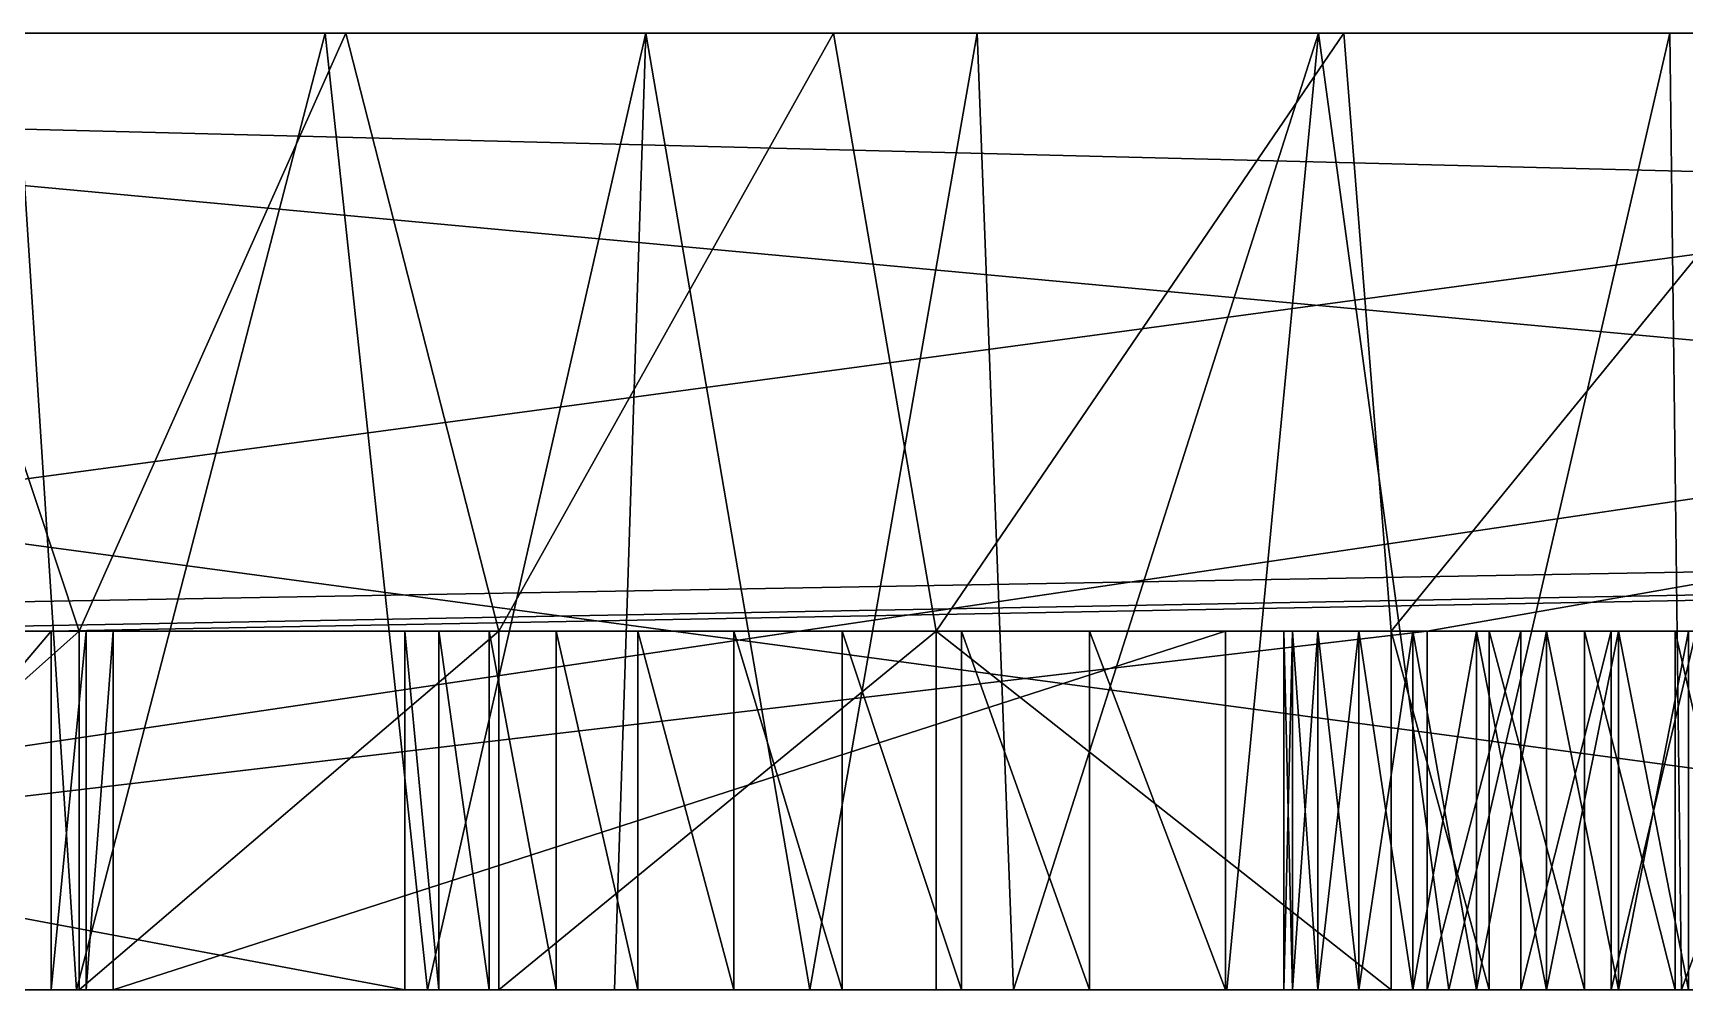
# Model space of a CAD drawing. Header units: millimetres. Extents: x -79 to 79, y 0 to 4.
# Drawn here: x -63.08 to -56.17, y 0 to 4 of the extents above; entities that cross this region are included whole.
import ezdxf

# ---------------------------------------------------------------- set-up
doc = ezdxf.new("R2010")
doc.units = ezdxf.units.MM
doc.header["$LTSCALE"] = 57.942387
for name, color, linetype in [('1', 7, 'CONTINUOUS'), ('12', 7, 'CONTINUOUS'), ('121', 7, 'CONTINUOUS'), ('122', 7, 'CONTINUOUS'), ('123', 7, 'CONTINUOUS'), ('14', 7, 'CONTINUOUS'), ('141', 7, 'CONTINUOUS'), ('146', 7, 'CONTINUOUS'), ('147', 7, 'CONTINUOUS'), ('149', 7, 'CONTINUOUS'), ('151', 7, 'CONTINUOUS'), ('179', 7, 'CONTINUOUS'), ('196', 7, 'CONTINUOUS'), ('197', 7, 'CONTINUOUS'), ('2', 7, 'CONTINUOUS'), ('227', 7, 'CONTINUOUS'), ('228', 7, 'CONTINUOUS'), ('229', 7, 'CONTINUOUS'), ('3', 7, 'CONTINUOUS'), ('5', 7, 'CONTINUOUS')]:
    doc.layers.add(name, color=color, linetype=linetype)

msp = doc.modelspace()

# ---------------------------------------------------------------- linework, layer by layer
at = {"layer": '1', "color": 7, "linetype": 'CONTINUOUS'}
for points in [[(-6.4491, 0, 38.5), (6.4491, 0, 38.5), (-79, 0, 42.5), (-6.4491, 0, 38.5)], [(6.4491, 0, 38.5), (20.3188, 0, 38.1743), (-79, 0, 42.5), (6.4491, 0, 38.5)], [(-6.6276, 0, 38.3427), (-6.4491, 0, 38.5), (-79, 0, 42.5), (-6.6276, 0, 38.3427)], [(-6.7639, 0, 38.1477), (-6.6276, 0, 38.3427), (-79, 0, 42.5), (-6.7639, 0, 38.1477)], [(-6.8503, 0, 37.926), (-6.7639, 0, 38.1477), (-79, 0, 42.5), (-6.8503, 0, 37.926)], [(-6.8819, 0, 37.69), (-6.8503, 0, 37.926), (-79, 0, 42.5), (-6.8819, 0, 37.69)], [(-20.5786, 0, 38.5), (-6.8819, 0, 37.69), (-79, 0, 42.5), (-20.5786, 0, 38.5)], [(20.5786, 0, 38.5), (21.8478, 0, 38.5), (-79, 0, 42.5), (20.5786, 0, 38.5)], [(21.8478, 0, 38.5), (35.6625, 0, 38.1477), (-79, 0, 42.5), (21.8478, 0, 38.5)], [(20.432, 0, 38.3515), (20.5786, 0, 38.5), (-79, 0, 42.5), (20.432, 0, 38.3515)], [(20.3188, 0, 38.1743), (20.432, 0, 38.3515), (-79, 0, 42.5), (20.3188, 0, 38.1743)], [(-48.8756, 0, 38.5), (-35.9773, 0, 38.5), (-79, 0, 42.5), (-48.8756, 0, 38.5)], [(-35.9773, 0, 38.5), (-22.1076, 0, 38.1743), (-79, 0, 42.5), (-35.9773, 0, 38.5)], [(-49.0541, 0, 38.3427), (-48.8756, 0, 38.5), (-79, 0, 42.5), (-49.0541, 0, 38.3427)], [(-49.1904, 0, 38.1477), (-49.0541, 0, 38.3427), (-79, 0, 42.5), (-49.1904, 0, 38.1477)], [(-49.2767, 0, 37.926), (-49.1904, 0, 38.1477), (-79, 0, 42.5), (-49.2767, 0, 37.926)], [(-49.3083, 0, 37.69), (-49.2767, 0, 37.926), (-79, 0, 42.5), (-49.3083, 0, 37.69)], [(-63.005, 0, 38.5), (-49.3083, 0, 37.69), (-79, 0, 42.5), (-63.005, 0, 38.5)], [(35.9773, 0, 38.5), (48.8756, 0, 38.5), (-79, 0, 42.5), (35.9773, 0, 38.5)], [(48.8756, 0, 38.5), (62.7452, 0, 38.1743), (-79, 0, 42.5), (48.8756, 0, 38.5)], [(35.7988, 0, 38.3427), (35.9773, 0, 38.5), (-79, 0, 42.5), (35.7988, 0, 38.3427)], [(35.6625, 0, 38.1477), (35.7988, 0, 38.3427), (-79, 0, 42.5), (35.6625, 0, 38.1477)], [(63.005, 0, 38.5), (64.2742, 0, 38.5), (-79, 0, 42.5), (63.005, 0, 38.5)], [(-79, 0, 42.5), (64.2742, 0, 38.5), (79, 0, 42.5), (-79, 0, 42.5)], [(62.8585, 0, 38.3515), (63.005, 0, 38.5), (-79, 0, 42.5), (62.8585, 0, 38.3515)], [(62.7452, 0, 38.1743), (62.8585, 0, 38.3515), (-79, 0, 42.5), (62.7452, 0, 38.1743)], [(-21.8478, 0, 38.5), (-20.5786, 0, 38.5), (-79, 0, 42.5), (-21.8478, 0, 38.5)], [(-21.9944, 0, 38.3515), (-21.8478, 0, 38.5), (-79, 0, 42.5), (-21.9944, 0, 38.3515)], [(-22.1076, 0, 38.1743), (-21.9944, 0, 38.3515), (-79, 0, 42.5), (-22.1076, 0, 38.1743)], [(-64.2742, 0, 38.5), (-63.005, 0, 38.5), (-79, 0, 42.5), (-64.2742, 0, 38.5)], [(-49.25, 0, 17.5), (-69.7731, 0, 24.9954), (-79, 0, 17.5), (-49.25, 0, 17.5)], [(-57.25, 0, -21.5), (-56.8584, 0, -21.5344), (-79, 0, -17.5), (-57.25, 0, -21.5)], [(-79, 0, -17.5), (-56.8584, 0, -21.5344), (-49.25, 0, -17.5), (-79, 0, -17.5)], [(-70, 0, -21.5), (-57.25, 0, -21.5), (-79, 0, -17.5), (-70, 0, -21.5)], [(-69.5216, 0, 24.9632), (-69.7731, 0, 24.9954), (-49.25, 0, 17.5), (-69.5216, 0, 24.9632)], [(-61.5249, 0, 24.9632), (-69.5216, 0, 24.9632), (-49.25, 0, 17.5), (-61.5249, 0, 24.9632)], [(-64.2475, 0, -55.4095), (-62.8993, 0, -55.5252), (-64.572, 0, -51.365), (-64.2475, 0, -55.4095)], [(-64.572, 0, -51.365), (-62.8993, 0, -55.5252), (-62.8872, 0, -51.514), (-64.572, 0, -51.365)], [(-62.8585, 0, 38.3515), (-49.3083, 0, 37.69), (-63.005, 0, 38.5), (-62.8585, 0, 38.3515)], [(-62.8993, 0, -55.5252), (-61.4313, 0, -55.6438), (-62.8872, 0, -51.514), (-62.8993, 0, -55.5252)], [(-62.8872, 0, -51.514), (-61.4313, 0, -55.6438), (-61.1322, 0, -51.6573), (-62.8872, 0, -51.514)], [(-62.7452, 0, 38.1743), (-49.3083, 0, 37.69), (-62.8585, 0, 38.3515), (-62.7452, 0, 38.1743)], [(-49.3083, 0, 37.69), (-62.7452, 0, 38.1743), (-55.4934, 0, 24.6812), (-49.3083, 0, 37.69)], [(-62.7452, 0, 38.1743), (-58.0938, 0, 28.8716), (-56.157, 0, 25.2687), (-62.7452, 0, 38.1743)], [(-55.4934, 0, 24.6812), (-62.7452, 0, 38.1743), (-55.6647, 0, 24.9291), (-55.4934, 0, 24.6812)], [(-55.6647, 0, 24.9291), (-62.7452, 0, 38.1743), (-55.8902, 0, 25.1288), (-55.6647, 0, 24.9291)], [(-55.8902, 0, 25.1288), (-62.7452, 0, 38.1743), (-56.157, 0, 25.2687), (-55.8902, 0, 25.1288)], [(-61.3834, 0, 25.5554), (-61.5249, 0, 24.9632), (-49.25, 0, 17.5), (-61.3834, 0, 25.5554)], [(-61.4313, 0, -55.6438), (-60.6488, 0, -55.704), (-61.1322, 0, -51.6573), (-61.4313, 0, -55.6438)], [(-61.1724, 0, 26.1229), (-61.3834, 0, 25.5554), (-57.3098, 0, 23.0712), (-61.1724, 0, 26.1229)], [(-57.3098, 0, 23.0712), (-61.3834, 0, 25.5554), (-49.25, 0, 17.5), (-57.3098, 0, 23.0712)], [(-60.8932, 0, 26.6628), (-61.1724, 0, 26.1229), (-57.5353, 0, 23.2709), (-60.8932, 0, 26.6628)], [(-57.5353, 0, 23.2709), (-61.1724, 0, 26.1229), (-57.3098, 0, 23.0712), (-57.5353, 0, 23.2709)], [(-60.6488, 0, -55.704), (-59.8319, 0, -55.7649), (-61.1322, 0, -51.6573), (-60.6488, 0, -55.704)], [(-61.1322, 0, -51.6573), (-59.8319, 0, -55.7649), (-59.3034, 0, -51.795), (-61.1322, 0, -51.6573)], [(-60.5505, 0, 27.1647), (-60.8932, 0, 26.6628), (-57.5353, 0, 23.2709), (-60.5505, 0, 27.1647)], [(-60.1503, 0, 27.6205), (-60.5505, 0, 27.1647), (-57.7066, 0, 23.5188), (-60.1503, 0, 27.6205)], [(-57.7066, 0, 23.5188), (-60.5505, 0, 27.1647), (-57.5353, 0, 23.2709), (-57.7066, 0, 23.5188)], [(-59.6971, 0, 28.0253), (-60.1503, 0, 27.6205), (-57.7066, 0, 23.5188), (-59.6971, 0, 28.0253)], [(-59.8319, 0, -55.7649), (-58.9799, 0, -55.8265), (-59.3034, 0, -51.795), (-59.8319, 0, -55.7649)], [(-59.198, 0, 28.3719), (-59.6971, 0, 28.0253), (-57.8136, 0, 23.8006), (-59.198, 0, 28.3719)], [(-57.8136, 0, 23.8006), (-59.6971, 0, 28.0253), (-57.7066, 0, 23.5188), (-57.8136, 0, 23.8006)], [(-58.9799, 0, -55.8265), (-58.0883, 0, -55.8887), (-59.3034, 0, -51.795), (-58.9799, 0, -55.8265)], [(-59.3034, 0, -51.795), (-58.0883, 0, -55.8887), (-57.4004, 0, -51.9273), (-59.3034, 0, -51.795)], [(-58.6626, 0, 28.6547), (-59.198, 0, 28.3719), (-57.8136, 0, 23.8006), (-58.6626, 0, 28.6547)], [(-58.0938, 0, 28.8716), (-58.6626, 0, 28.6547), (-57.85, 0, 24.1), (-58.0938, 0, 28.8716)], [(-57.85, 0, 24.1), (-58.6626, 0, 28.6547), (-57.8136, 0, 23.8006), (-57.85, 0, 24.1)], [(-56.157, 0, 25.2687), (-58.0938, 0, 28.8716), (-56.4494, 0, 25.3408), (-56.157, 0, 25.2687)], [(-56.4494, 0, 25.3408), (-58.0938, 0, 28.8716), (-56.7506, 0, 25.3408), (-56.4494, 0, 25.3408)], [(-56.7506, 0, 25.3408), (-58.0938, 0, 28.8716), (-57.043, 0, 25.2687), (-56.7506, 0, 25.3408)], [(-57.043, 0, 25.2687), (-58.0938, 0, 28.8716), (-57.3098, 0, 25.1288), (-57.043, 0, 25.2687)], [(-57.3098, 0, 25.1288), (-58.0938, 0, 28.8716), (-57.5353, 0, 24.9291), (-57.3098, 0, 25.1288)], [(-57.5353, 0, 24.9291), (-58.0938, 0, 28.8716), (-57.7066, 0, 24.6812), (-57.5353, 0, 24.9291)], [(-57.7066, 0, 24.6812), (-58.0938, 0, 28.8716), (-57.8136, 0, 24.3994), (-57.7066, 0, 24.6812)], [(-57.8136, 0, 24.3994), (-58.0938, 0, 28.8716), (-57.85, 0, 24.1), (-57.8136, 0, 24.3994)], [(-58.0883, 0, -55.8887), (-57.1587, 0, -55.9515), (-57.4004, 0, -51.9273), (-58.0883, 0, -55.8887)], [(-57.4004, 0, -51.9273), (-57.1587, 0, -55.9515), (-56.9906, 0, -51.9173), (-57.4004, 0, -51.9273)], [(-57.043, 0, 22.9313), (-57.3098, 0, 23.0712), (-49.25, 0, 17.5), (-57.043, 0, 22.9313)], [(-57.1587, 0, -55.9515), (-56.1866, 0, -56.0149), (-56.9906, 0, -51.9173), (-57.1587, 0, -55.9515)], [(-56.7506, 0, 22.8592), (-57.043, 0, 22.9313), (-49.25, 0, 17.5), (-56.7506, 0, 22.8592)], [(-56.9906, 0, -51.9173), (-56.1866, 0, -56.0149), (-56.5914, 0, -51.8336), (-56.9906, 0, -51.9173)], [(-56.8584, 0, -21.5344), (-56.4804, 0, -21.6359), (-49.25, 0, -17.5), (-56.8584, 0, -21.5344)], [(-56.4494, 0, 22.8592), (-56.7506, 0, 22.8592), (-49.25, 0, 17.5), (-56.4494, 0, 22.8592)], [(-56.5914, 0, -51.8336), (-56.1866, 0, -56.0149), (-56.2134, 0, -51.6792), (-56.5914, 0, -51.8336)], [(-56.4804, 0, -21.6359), (-56.1253, 0, -21.8014), (-49.25, 0, -17.5), (-56.4804, 0, -21.6359)], [(-56.157, 0, 22.9313), (-56.4494, 0, 22.8592), (-49.25, 0, 17.5), (-56.157, 0, 22.9313)], [(-56.2134, 0, -51.6792), (-56.1866, 0, -56.0149), (-55.8691, 0, -51.4587), (-56.2134, 0, -51.6792)], [(-56.1866, 0, -56.0149), (-55.1702, 0, -56.0787), (-55.8691, 0, -51.4587), (-56.1866, 0, -56.0149)]]:
    msp.add_3dface(points, dxfattribs=at)
at = {"layer": '12', "color": 7, "linetype": 'CONTINUOUS'}
for points in [[(-79, 0, -17.5), (-49.25, 0, -17.5), (-79, 4, -17.5), (-79, 0, -17.5)], [(-79, 4, -17.5), (-49.25, 0, -17.5), (-49.25, 4, -17.5), (-79, 4, -17.5)]]:
    msp.add_3dface(points, dxfattribs=at)
at = {"layer": '121', "color": 7, "linetype": 'CONTINUOUS'}
for points in [[(-62.8585, 0, 38.3515), (-63.005, 0, 38.5), (-62.8585, 1.5, 38.3515), (-62.8585, 0, 38.3515)], [(-63.005, 0, 38.5), (-63.005, 1.5, 38.5), (-62.8585, 1.5, 38.3515), (-63.005, 0, 38.5)], [(-62.7452, 0, 38.1743), (-62.8585, 0, 38.3515), (-62.7452, 1.5, 38.1743), (-62.7452, 0, 38.1743)], [(-62.8585, 0, 38.3515), (-62.8585, 1.5, 38.3515), (-62.7452, 1.5, 38.1743), (-62.8585, 0, 38.3515)]]:
    msp.add_3dface(points, dxfattribs=at)
at = {"layer": '122', "color": 7, "linetype": 'CONTINUOUS'}
for points in [[(-58.0938, 0, 28.8716), (-62.7452, 0, 38.1743), (-58.0938, 1.5, 28.8716), (-58.0938, 0, 28.8716)], [(-62.7452, 0, 38.1743), (-62.7452, 1.5, 38.1743), (-58.0938, 1.5, 28.8716), (-62.7452, 0, 38.1743)]]:
    msp.add_3dface(points, dxfattribs=at)
at = {"layer": '123', "color": 7, "linetype": 'CONTINUOUS'}
for points in [[(-69.5216, 0, 24.9632), (-61.5249, 0, 24.9632), (-69.5216, 1.5, 24.9632), (-69.5216, 0, 24.9632)], [(-61.5249, 0, 24.9632), (-61.5249, 1.5, 24.9632), (-69.5216, 1.5, 24.9632), (-61.5249, 0, 24.9632)]]:
    msp.add_3dface(points, dxfattribs=at)
at = {"layer": '14', "color": 7, "linetype": 'CONTINUOUS'}
for points in [[(-62.8993, 0, -55.5252), (-64.2475, 0, -55.4095), (-63.156, 4, -55.5037), (-62.8993, 0, -55.5252)], [(-61.859, 4, -55.6099), (-62.8993, 0, -55.5252), (-63.156, 4, -55.5037), (-61.859, 4, -55.6099)], [(-61.4313, 0, -55.6438), (-62.8993, 0, -55.5252), (-61.859, 4, -55.6099), (-61.4313, 0, -55.6438)], [(-60.5175, 4, -55.7139), (-61.4313, 0, -55.6438), (-61.859, 4, -55.6099), (-60.5175, 4, -55.7139)], [(-60.6488, 0, -55.704), (-61.4313, 0, -55.6438), (-60.5175, 4, -55.7139), (-60.6488, 0, -55.704)], [(-59.8319, 0, -55.7649), (-60.6488, 0, -55.704), (-60.5175, 4, -55.7139), (-59.8319, 0, -55.7649)], [(-59.1323, 4, -55.8156), (-59.8319, 0, -55.7649), (-60.5175, 4, -55.7139), (-59.1323, 4, -55.8156)], [(-58.9799, 0, -55.8265), (-59.8319, 0, -55.7649), (-59.1323, 4, -55.8156), (-58.9799, 0, -55.8265)], [(-57.7046, 4, -55.9149), (-58.9799, 0, -55.8265), (-59.1323, 4, -55.8156), (-57.7046, 4, -55.9149)], [(-58.0883, 0, -55.8887), (-58.9799, 0, -55.8265), (-57.7046, 4, -55.9149), (-58.0883, 0, -55.8887)], [(-57.1587, 0, -55.9515), (-58.0883, 0, -55.8887), (-57.7046, 4, -55.9149), (-57.1587, 0, -55.9515)], [(-56.2352, 4, -56.0117), (-57.1587, 0, -55.9515), (-57.7046, 4, -55.9149), (-56.2352, 4, -56.0117)], [(-56.1866, 0, -56.0149), (-57.1587, 0, -55.9515), (-56.2352, 4, -56.0117), (-56.1866, 0, -56.0149)], [(-54.7252, 4, -56.106), (-56.1866, 0, -56.0149), (-56.2352, 4, -56.0117), (-54.7252, 4, -56.106)], [(-55.1702, 0, -56.0787), (-56.1866, 0, -56.0149), (-54.7252, 4, -56.106), (-55.1702, 0, -56.0787)]]:
    msp.add_3dface(points, dxfattribs=at)
at = {"layer": '141', "color": 7, "linetype": 'CONTINUOUS'}
for points in [[(-49.25, 4, 17.5), (-79, 4, 17.5), (-70, 4, 21.5), (-49.25, 4, 17.5)], [(-79, 4, 42.5), (79, 4, 42.5), (-70, 4, 38.5), (-79, 4, 42.5)], [(-79, 4, -17.5), (-49.25, 4, -17.5), (-71.1755, 4, -21.6402), (-79, 4, -17.5)], [(-71.1755, 4, -21.6402), (-49.25, 4, -17.5), (-70.5928, 4, -21.5353), (-71.1755, 4, -21.6402)], [(-70.5928, 4, -21.5353), (-49.25, 4, -17.5), (-70, 4, -21.5), (-70.5928, 4, -21.5353)], [(-43, 4, 21.5), (-49.25, 4, 17.5), (-70, 4, 21.5), (-43, 4, 21.5)], [(-70, 4, 38.5), (79, 4, 42.5), (70, 4, 38.5), (-70, 4, 38.5)], [(-49.25, 4, -17.5), (-48.8584, 4, -17.4656), (-70, 4, -21.5), (-49.25, 4, -17.5)], [(-70, 4, -21.5), (-48.8584, 4, -17.4656), (-43, 4, -21.5), (-70, 4, -21.5)], [(-61.7726, 4, -51.6063), (-63.156, 4, -55.5037), (-63.7184, 4, -51.442), (-61.7726, 4, -51.6063)], [(-61.859, 4, -55.6099), (-63.156, 4, -55.5037), (-61.7726, 4, -51.6063), (-61.859, 4, -55.6099)], [(-60.5175, 4, -55.7139), (-61.859, 4, -55.6099), (-61.7726, 4, -51.6063), (-60.5175, 4, -55.7139)], [(-59.7328, 4, -51.7636), (-60.5175, 4, -55.7139), (-61.7726, 4, -51.6063), (-59.7328, 4, -51.7636)], [(-59.1323, 4, -55.8156), (-60.5175, 4, -55.7139), (-59.7328, 4, -51.7636), (-59.1323, 4, -55.8156)], [(-57.598, 4, -51.914), (-59.1323, 4, -55.8156), (-59.7328, 4, -51.7636), (-57.598, 4, -51.914)], [(-57.7046, 4, -55.9149), (-59.1323, 4, -55.8156), (-57.598, 4, -51.914), (-57.7046, 4, -55.9149)], [(-56.2352, 4, -56.0117), (-57.7046, 4, -55.9149), (-57.598, 4, -51.914), (-56.2352, 4, -56.0117)], [(-55.3591, 4, -52.0593), (-56.2352, 4, -56.0117), (-57.598, 4, -51.914), (-55.3591, 4, -52.0593)], [(-54.7252, 4, -56.106), (-56.2352, 4, -56.0117), (-55.3591, 4, -52.0593), (-54.7252, 4, -56.106)]]:
    msp.add_3dface(points, dxfattribs=at)
at = {"layer": '146', "color": 7, "linetype": 'CONTINUOUS'}
for points in [[(-64.2742, 1.5, 38.5), (-70, 1.5, 38.5), (70, 4, 38.5), (-64.2742, 1.5, 38.5)], [(-70, 1.5, 38.5), (-70, 4, 38.5), (70, 4, 38.5), (-70, 1.5, 38.5)], [(-63.005, 1.5, 38.5), (-64.2742, 1.5, 38.5), (70, 4, 38.5), (-63.005, 1.5, 38.5)], [(-48.8756, 1.5, 38.5), (-63.005, 1.5, 38.5), (70, 4, 38.5), (-48.8756, 1.5, 38.5)], [(-63.005, 0, 38.5), (-64.2742, 0, 38.5), (-63.005, 1.5, 38.5), (-63.005, 0, 38.5)], [(-63.005, 1.5, 38.5), (-64.2742, 0, 38.5), (-64.2742, 1.5, 38.5), (-63.005, 1.5, 38.5)]]:
    msp.add_3dface(points, dxfattribs=at)
at = {"layer": '147', "color": 7, "linetype": 'CONTINUOUS'}
for points in [[(-70, 1.5, 21.5), (-43, 1.5, 21.5), (-70, 4, 21.5), (-70, 1.5, 21.5)], [(-43, 1.5, 21.5), (-43, 4, 21.5), (-70, 4, 21.5), (-43, 1.5, 21.5)]]:
    msp.add_3dface(points, dxfattribs=at)
at = {"layer": '149', "color": 7, "linetype": 'CONTINUOUS'}
for points in [[(-57.25, 1.5, -21.5), (-70, 0, -21.5), (-43, 4, -21.5), (-57.25, 1.5, -21.5)], [(-70, 0, -21.5), (-70, 4, -21.5), (-43, 4, -21.5), (-70, 0, -21.5)], [(-43, 1.5, -21.5), (-57.25, 1.5, -21.5), (-43, 4, -21.5), (-43, 1.5, -21.5)], [(-57.25, 0, -21.5), (-70, 0, -21.5), (-57.25, 1.5, -21.5), (-57.25, 0, -21.5)]]:
    msp.add_3dface(points, dxfattribs=at)
at = {"layer": '151', "color": 7, "linetype": 'CONTINUOUS'}
for points in [[(-62.8874, 1.5, -51.514), (-63.7184, 4, -51.442), (-64.5723, 1.5, -51.3648), (-62.8874, 1.5, -51.514)], [(-61.7726, 4, -51.6063), (-63.7184, 4, -51.442), (-62.8874, 1.5, -51.514), (-61.7726, 4, -51.6063)], [(-61.1324, 1.5, -51.6573), (-61.7726, 4, -51.6063), (-62.8874, 1.5, -51.514), (-61.1324, 1.5, -51.6573)], [(-59.7328, 4, -51.7636), (-61.7726, 4, -51.6063), (-61.1324, 1.5, -51.6573), (-59.7328, 4, -51.7636)], [(-59.3034, 1.5, -51.7949), (-59.7328, 4, -51.7636), (-61.1324, 1.5, -51.6573), (-59.3034, 1.5, -51.7949)], [(-57.598, 4, -51.914), (-59.7328, 4, -51.7636), (-59.3034, 1.5, -51.7949), (-57.598, 4, -51.914)], [(-57.4004, 1.5, -51.9273), (-57.598, 4, -51.914), (-59.3034, 1.5, -51.7949), (-57.4004, 1.5, -51.9273)], [(-57.4004, 1.5, -51.9273), (-55.3591, 4, -52.0593), (-57.598, 4, -51.914), (-57.4004, 1.5, -51.9273)], [(-57.4004, 1.5, -51.9273), (-54.8188, 1.5, -52.0925), (-55.3591, 4, -52.0593), (-57.4004, 1.5, -51.9273)]]:
    msp.add_3dface(points, dxfattribs=at)
at = {"layer": '179', "color": 7, "linetype": 'CONTINUOUS'}
for points in [[(-64.572, 0, -51.365), (-62.8874, 1.5, -51.514), (-64.5723, 1.5, -51.3648), (-64.572, 0, -51.365)], [(-64.572, 0, -51.365), (-62.8872, 0, -51.514), (-62.8874, 1.5, -51.514), (-64.572, 0, -51.365)], [(-62.8872, 0, -51.514), (-61.1324, 1.5, -51.6573), (-62.8874, 1.5, -51.514), (-62.8872, 0, -51.514)], [(-62.8872, 0, -51.514), (-61.1322, 0, -51.6573), (-61.1324, 1.5, -51.6573), (-62.8872, 0, -51.514)], [(-61.1322, 0, -51.6573), (-59.3034, 1.5, -51.7949), (-61.1324, 1.5, -51.6573), (-61.1322, 0, -51.6573)], [(-61.1322, 0, -51.6573), (-59.3034, 0, -51.795), (-59.3034, 1.5, -51.7949), (-61.1322, 0, -51.6573)], [(-59.3034, 0, -51.795), (-57.4004, 0, -51.9273), (-59.3034, 1.5, -51.7949), (-59.3034, 0, -51.795)], [(-57.4004, 0, -51.9273), (-57.4004, 1.5, -51.9273), (-59.3034, 1.5, -51.7949), (-57.4004, 0, -51.9273)]]:
    msp.add_3dface(points, dxfattribs=at)
at = {"layer": '196', "color": 7, "linetype": 'CONTINUOUS'}
for points in [[(-57.4004, 0, -51.9273), (-56.9906, 0, -51.9173), (-57.4004, 1.5, -51.9273), (-57.4004, 0, -51.9273)], [(-56.9906, 0, -51.9173), (-56.9906, 1.5, -51.9173), (-57.4004, 1.5, -51.9273), (-56.9906, 0, -51.9173)], [(-56.9906, 0, -51.9173), (-56.5914, 0, -51.8336), (-56.9906, 1.5, -51.9173), (-56.9906, 0, -51.9173)], [(-56.5914, 0, -51.8336), (-56.5914, 1.5, -51.8336), (-56.9906, 1.5, -51.9173), (-56.5914, 0, -51.8336)], [(-56.5914, 0, -51.8336), (-56.2134, 0, -51.6792), (-56.5914, 1.5, -51.8336), (-56.5914, 0, -51.8336)], [(-56.2134, 0, -51.6792), (-56.2134, 1.5, -51.6792), (-56.5914, 1.5, -51.8336), (-56.2134, 0, -51.6792)], [(-56.2134, 0, -51.6792), (-55.8691, 0, -51.4587), (-56.2134, 1.5, -51.6792), (-56.2134, 0, -51.6792)], [(-55.8691, 0, -51.4587), (-55.8691, 1.5, -51.4587), (-56.2134, 1.5, -51.6792), (-55.8691, 0, -51.4587)]]:
    msp.add_3dface(points, dxfattribs=at)
at = {"layer": '197', "color": 7, "linetype": 'CONTINUOUS'}
for points in [[(-56.8584, 0, -21.5344), (-57.25, 0, -21.5), (-56.8584, 1.5, -21.5344), (-56.8584, 0, -21.5344)], [(-57.25, 0, -21.5), (-57.25, 1.5, -21.5), (-56.8584, 1.5, -21.5344), (-57.25, 0, -21.5)], [(-56.4804, 0, -21.6359), (-56.8584, 0, -21.5344), (-56.4804, 1.5, -21.6359), (-56.4804, 0, -21.6359)], [(-56.8584, 0, -21.5344), (-56.8584, 1.5, -21.5344), (-56.4804, 1.5, -21.6359), (-56.8584, 0, -21.5344)], [(-56.1253, 0, -21.8014), (-56.4804, 0, -21.6359), (-56.1253, 1.5, -21.8014), (-56.1253, 0, -21.8014)], [(-56.4804, 0, -21.6359), (-56.4804, 1.5, -21.6359), (-56.1253, 1.5, -21.8014), (-56.4804, 0, -21.6359)]]:
    msp.add_3dface(points, dxfattribs=at)
at = {"layer": '2', "color": 7, "linetype": 'CONTINUOUS'}
for points in [[(-56.7506, 1.5, 22.8592), (-56.4494, 1.5, 22.8592), (-70, 1.5, 21.5), (-56.7506, 1.5, 22.8592)], [(-70, 1.5, 21.5), (-56.4494, 1.5, 22.8592), (-43, 1.5, 21.5), (-70, 1.5, 21.5)], [(-57.043, 1.5, 22.9313), (-56.7506, 1.5, 22.8592), (-70, 1.5, 21.5), (-57.043, 1.5, 22.9313)], [(-57.3098, 1.5, 23.0712), (-57.043, 1.5, 22.9313), (-70, 1.5, 21.5), (-57.3098, 1.5, 23.0712)], [(-57.5353, 1.5, 23.2709), (-57.3098, 1.5, 23.0712), (-70, 1.5, 21.5), (-57.5353, 1.5, 23.2709)], [(-57.7066, 1.5, 23.5188), (-57.5353, 1.5, 23.2709), (-70, 1.5, 21.5), (-57.7066, 1.5, 23.5188)], [(-57.8136, 1.5, 23.8006), (-57.7066, 1.5, 23.5188), (-70, 1.5, 21.5), (-57.8136, 1.5, 23.8006)], [(-57.85, 1.5, 24.1), (-57.8136, 1.5, 23.8006), (-70, 1.5, 21.5), (-57.85, 1.5, 24.1)], [(-61.5249, 1.5, 24.9632), (-57.85, 1.5, 24.1), (-70, 1.5, 21.5), (-61.5249, 1.5, 24.9632)], [(-69.5216, 1.5, 24.9632), (-61.5249, 1.5, 24.9632), (-70, 1.5, 21.5), (-69.5216, 1.5, 24.9632)], [(-63.005, 1.5, 38.5), (-48.8756, 1.5, 38.5), (-62.8585, 1.5, 38.3515), (-63.005, 1.5, 38.5)], [(-62.8585, 1.5, 38.3515), (-48.8756, 1.5, 38.5), (-62.7452, 1.5, 38.1743), (-62.8585, 1.5, 38.3515)], [(-48.8756, 1.5, 38.5), (-49.0541, 1.5, 38.3427), (-62.7452, 1.5, 38.1743), (-48.8756, 1.5, 38.5)], [(-62.7452, 1.5, 38.1743), (-49.0541, 1.5, 38.3427), (-58.0938, 1.5, 28.8716), (-62.7452, 1.5, 38.1743)], [(-58.0938, 1.5, 28.8716), (-57.85, 1.5, 24.1), (-61.5249, 1.5, 24.9632), (-58.0938, 1.5, 28.8716)], [(-58.6626, 1.5, 28.6547), (-58.0938, 1.5, 28.8716), (-61.5249, 1.5, 24.9632), (-58.6626, 1.5, 28.6547)], [(-59.198, 1.5, 28.3719), (-58.6626, 1.5, 28.6547), (-61.5249, 1.5, 24.9632), (-59.198, 1.5, 28.3719)], [(-59.6971, 1.5, 28.0253), (-59.198, 1.5, 28.3719), (-61.5249, 1.5, 24.9632), (-59.6971, 1.5, 28.0253)], [(-60.1503, 1.5, 27.6205), (-59.6971, 1.5, 28.0253), (-61.5249, 1.5, 24.9632), (-60.1503, 1.5, 27.6205)], [(-60.5505, 1.5, 27.1647), (-60.1503, 1.5, 27.6205), (-61.5249, 1.5, 24.9632), (-60.5505, 1.5, 27.1647)], [(-60.8932, 1.5, 26.6628), (-60.5505, 1.5, 27.1647), (-61.5249, 1.5, 24.9632), (-60.8932, 1.5, 26.6628)], [(-61.1724, 1.5, 26.1229), (-60.8932, 1.5, 26.6628), (-61.5249, 1.5, 24.9632), (-61.1724, 1.5, 26.1229)], [(-61.3834, 1.5, 25.5554), (-61.1724, 1.5, 26.1229), (-61.5249, 1.5, 24.9632), (-61.3834, 1.5, 25.5554)], [(-57.8136, 1.5, 24.3994), (-57.85, 1.5, 24.1), (-58.0938, 1.5, 28.8716), (-57.8136, 1.5, 24.3994)], [(-57.7066, 1.5, 24.6812), (-57.8136, 1.5, 24.3994), (-58.0938, 1.5, 28.8716), (-57.7066, 1.5, 24.6812)], [(-49.1904, 1.5, 38.1477), (-57.7066, 1.5, 24.6812), (-58.0938, 1.5, 28.8716), (-49.1904, 1.5, 38.1477)], [(-49.0541, 1.5, 38.3427), (-49.1904, 1.5, 38.1477), (-58.0938, 1.5, 28.8716), (-49.0541, 1.5, 38.3427)], [(-57.5353, 1.5, 24.9291), (-57.7066, 1.5, 24.6812), (-49.1904, 1.5, 38.1477), (-57.5353, 1.5, 24.9291)], [(-57.3098, 1.5, 25.1288), (-57.5353, 1.5, 24.9291), (-49.1904, 1.5, 38.1477), (-57.3098, 1.5, 25.1288)], [(-57.4004, 1.5, -51.9273), (-56.9906, 1.5, -51.9173), (-54.8188, 1.5, -52.0925), (-57.4004, 1.5, -51.9273)], [(-57.043, 1.5, 25.2687), (-57.3098, 1.5, 25.1288), (-49.1904, 1.5, 38.1477), (-57.043, 1.5, 25.2687)], [(-57.25, 1.5, -21.5), (-43, 1.5, -21.5), (-56.8584, 1.5, -21.5344), (-57.25, 1.5, -21.5)], [(-56.7506, 1.5, 25.3408), (-57.043, 1.5, 25.2687), (-49.1904, 1.5, 38.1477), (-56.7506, 1.5, 25.3408)], [(-56.9906, 1.5, -51.9173), (-56.5914, 1.5, -51.8336), (-54.8188, 1.5, -52.0925), (-56.9906, 1.5, -51.9173)], [(-56.8584, 1.5, -21.5344), (-43, 1.5, -21.5), (-56.4804, 1.5, -21.6359), (-56.8584, 1.5, -21.5344)], [(-56.4494, 1.5, 25.3408), (-56.7506, 1.5, 25.3408), (-49.1904, 1.5, 38.1477), (-56.4494, 1.5, 25.3408)], [(-56.5914, 1.5, -51.8336), (-56.2134, 1.5, -51.6792), (-54.8188, 1.5, -52.0925), (-56.5914, 1.5, -51.8336)], [(-56.4804, 1.5, -21.6359), (-43, 1.5, -21.5), (-56.1253, 1.5, -21.8014), (-56.4804, 1.5, -21.6359)], [(-56.4494, 1.5, 22.8592), (-56.157, 1.5, 22.9313), (-43.3208, 1.5, 25.4653), (-56.4494, 1.5, 22.8592)], [(-43.1646, 1.5, 25.2379), (-56.4494, 1.5, 22.8592), (-43.3208, 1.5, 25.4653), (-43.1646, 1.5, 25.2379)], [(-56.4494, 1.5, 22.8592), (-43.1646, 1.5, 25.2379), (-43, 1.5, 21.5), (-56.4494, 1.5, 22.8592)], [(-56.157, 1.5, 25.2687), (-56.4494, 1.5, 25.3408), (-49.1904, 1.5, 38.1477), (-56.157, 1.5, 25.2687)], [(-56.2134, 1.5, -51.6792), (-55.8691, 1.5, -51.4587), (-54.8188, 1.5, -52.0925), (-56.2134, 1.5, -51.6792)]]:
    msp.add_3dface(points, dxfattribs=at)
at = {"layer": '227', "color": 7, "linetype": 'CONTINUOUS'}
for points in [[(-61.5249, 0, 24.9632), (-61.3834, 0, 25.5554), (-61.5249, 1.5, 24.9632), (-61.5249, 0, 24.9632)], [(-61.3834, 0, 25.5554), (-61.3834, 1.5, 25.5554), (-61.5249, 1.5, 24.9632), (-61.3834, 0, 25.5554)], [(-61.3834, 0, 25.5554), (-61.1724, 0, 26.1229), (-61.3834, 1.5, 25.5554), (-61.3834, 0, 25.5554)], [(-61.1724, 0, 26.1229), (-61.1724, 1.5, 26.1229), (-61.3834, 1.5, 25.5554), (-61.1724, 0, 26.1229)], [(-61.1724, 0, 26.1229), (-60.8932, 0, 26.6628), (-61.1724, 1.5, 26.1229), (-61.1724, 0, 26.1229)], [(-60.8932, 0, 26.6628), (-60.8932, 1.5, 26.6628), (-61.1724, 1.5, 26.1229), (-60.8932, 0, 26.6628)], [(-60.8932, 0, 26.6628), (-60.5505, 0, 27.1647), (-60.8932, 1.5, 26.6628), (-60.8932, 0, 26.6628)], [(-60.5505, 0, 27.1647), (-60.5505, 1.5, 27.1647), (-60.8932, 1.5, 26.6628), (-60.5505, 0, 27.1647)], [(-60.5505, 0, 27.1647), (-60.1503, 0, 27.6205), (-60.5505, 1.5, 27.1647), (-60.5505, 0, 27.1647)], [(-60.1503, 0, 27.6205), (-60.1503, 1.5, 27.6205), (-60.5505, 1.5, 27.1647), (-60.1503, 0, 27.6205)], [(-60.1503, 0, 27.6205), (-59.6971, 0, 28.0253), (-60.1503, 1.5, 27.6205), (-60.1503, 0, 27.6205)], [(-59.6971, 0, 28.0253), (-59.6971, 1.5, 28.0253), (-60.1503, 1.5, 27.6205), (-59.6971, 0, 28.0253)], [(-59.6971, 0, 28.0253), (-59.198, 0, 28.3719), (-59.6971, 1.5, 28.0253), (-59.6971, 0, 28.0253)], [(-59.198, 0, 28.3719), (-59.198, 1.5, 28.3719), (-59.6971, 1.5, 28.0253), (-59.198, 0, 28.3719)], [(-59.198, 0, 28.3719), (-58.6626, 0, 28.6547), (-59.198, 1.5, 28.3719), (-59.198, 0, 28.3719)], [(-58.6626, 0, 28.6547), (-58.6626, 1.5, 28.6547), (-59.198, 1.5, 28.3719), (-58.6626, 0, 28.6547)], [(-58.6626, 0, 28.6547), (-58.0938, 0, 28.8716), (-58.6626, 1.5, 28.6547), (-58.6626, 0, 28.6547)], [(-58.0938, 0, 28.8716), (-58.0938, 1.5, 28.8716), (-58.6626, 1.5, 28.6547), (-58.0938, 0, 28.8716)]]:
    msp.add_3dface(points, dxfattribs=at)
at = {"layer": '228', "color": 7, "linetype": 'CONTINUOUS'}
for points in [[(-57.8136, 0, 24.3994), (-57.85, 0, 24.1), (-57.8136, 1.5, 24.3994), (-57.8136, 0, 24.3994)], [(-57.85, 0, 24.1), (-57.85, 1.5, 24.1), (-57.8136, 1.5, 24.3994), (-57.85, 0, 24.1)], [(-57.7066, 0, 24.6812), (-57.8136, 0, 24.3994), (-57.7066, 1.5, 24.6812), (-57.7066, 0, 24.6812)], [(-57.8136, 0, 24.3994), (-57.8136, 1.5, 24.3994), (-57.7066, 1.5, 24.6812), (-57.8136, 0, 24.3994)], [(-57.5353, 0, 24.9291), (-57.7066, 0, 24.6812), (-57.5353, 1.5, 24.9291), (-57.5353, 0, 24.9291)], [(-57.7066, 0, 24.6812), (-57.7066, 1.5, 24.6812), (-57.5353, 1.5, 24.9291), (-57.7066, 0, 24.6812)], [(-57.3098, 0, 25.1288), (-57.5353, 0, 24.9291), (-57.3098, 1.5, 25.1288), (-57.3098, 0, 25.1288)], [(-57.5353, 0, 24.9291), (-57.5353, 1.5, 24.9291), (-57.3098, 1.5, 25.1288), (-57.5353, 0, 24.9291)], [(-57.043, 0, 25.2687), (-57.3098, 0, 25.1288), (-57.043, 1.5, 25.2687), (-57.043, 0, 25.2687)], [(-57.3098, 0, 25.1288), (-57.3098, 1.5, 25.1288), (-57.043, 1.5, 25.2687), (-57.3098, 0, 25.1288)], [(-56.7506, 0, 25.3408), (-57.043, 0, 25.2687), (-56.7506, 1.5, 25.3408), (-56.7506, 0, 25.3408)], [(-57.043, 0, 25.2687), (-57.043, 1.5, 25.2687), (-56.7506, 1.5, 25.3408), (-57.043, 0, 25.2687)], [(-56.4494, 0, 25.3408), (-56.7506, 0, 25.3408), (-56.4494, 1.5, 25.3408), (-56.4494, 0, 25.3408)], [(-56.7506, 0, 25.3408), (-56.7506, 1.5, 25.3408), (-56.4494, 1.5, 25.3408), (-56.7506, 0, 25.3408)], [(-56.157, 0, 25.2687), (-56.4494, 0, 25.3408), (-56.157, 1.5, 25.2687), (-56.157, 0, 25.2687)], [(-56.4494, 0, 25.3408), (-56.4494, 1.5, 25.3408), (-56.157, 1.5, 25.2687), (-56.4494, 0, 25.3408)]]:
    msp.add_3dface(points, dxfattribs=at)
at = {"layer": '229', "color": 7, "linetype": 'CONTINUOUS'}
for points in [[(-57.85, 0, 24.1), (-57.8136, 0, 23.8006), (-57.85, 1.5, 24.1), (-57.85, 0, 24.1)], [(-57.8136, 0, 23.8006), (-57.8136, 1.5, 23.8006), (-57.85, 1.5, 24.1), (-57.8136, 0, 23.8006)], [(-57.8136, 0, 23.8006), (-57.7066, 0, 23.5188), (-57.8136, 1.5, 23.8006), (-57.8136, 0, 23.8006)], [(-57.7066, 0, 23.5188), (-57.7066, 1.5, 23.5188), (-57.8136, 1.5, 23.8006), (-57.7066, 0, 23.5188)], [(-57.7066, 0, 23.5188), (-57.5353, 0, 23.2709), (-57.7066, 1.5, 23.5188), (-57.7066, 0, 23.5188)], [(-57.5353, 0, 23.2709), (-57.5353, 1.5, 23.2709), (-57.7066, 1.5, 23.5188), (-57.5353, 0, 23.2709)], [(-57.5353, 0, 23.2709), (-57.3098, 0, 23.0712), (-57.5353, 1.5, 23.2709), (-57.5353, 0, 23.2709)], [(-57.3098, 0, 23.0712), (-57.3098, 1.5, 23.0712), (-57.5353, 1.5, 23.2709), (-57.3098, 0, 23.0712)], [(-57.3098, 0, 23.0712), (-57.043, 0, 22.9313), (-57.3098, 1.5, 23.0712), (-57.3098, 0, 23.0712)], [(-57.043, 0, 22.9313), (-57.043, 1.5, 22.9313), (-57.3098, 1.5, 23.0712), (-57.043, 0, 22.9313)], [(-57.043, 0, 22.9313), (-56.7506, 0, 22.8592), (-57.043, 1.5, 22.9313), (-57.043, 0, 22.9313)], [(-56.7506, 0, 22.8592), (-56.7506, 1.5, 22.8592), (-57.043, 1.5, 22.9313), (-56.7506, 0, 22.8592)], [(-56.7506, 0, 22.8592), (-56.4494, 0, 22.8592), (-56.7506, 1.5, 22.8592), (-56.7506, 0, 22.8592)], [(-56.4494, 0, 22.8592), (-56.4494, 1.5, 22.8592), (-56.7506, 1.5, 22.8592), (-56.4494, 0, 22.8592)], [(-56.4494, 0, 22.8592), (-56.157, 0, 22.9313), (-56.4494, 1.5, 22.8592), (-56.4494, 0, 22.8592)], [(-56.157, 0, 22.9313), (-56.157, 1.5, 22.9313), (-56.4494, 1.5, 22.8592), (-56.157, 0, 22.9313)]]:
    msp.add_3dface(points, dxfattribs=at)
at = {"layer": '3', "color": 7, "linetype": 'CONTINUOUS'}
for points in [[(-49.25, 0, 17.5), (-79, 0, 17.5), (-49.25, 4, 17.5), (-49.25, 0, 17.5)], [(-49.25, 4, 17.5), (-79, 0, 17.5), (-79, 4, 17.5), (-49.25, 4, 17.5)]]:
    msp.add_3dface(points, dxfattribs=at)
at = {"layer": '5', "color": 7, "linetype": 'CONTINUOUS'}
for points in [[(-79, 0, 42.5), (79, 0, 42.5), (-79, 4, 42.5), (-79, 0, 42.5)], [(-79, 4, 42.5), (79, 0, 42.5), (79, 4, 42.5), (-79, 4, 42.5)]]:
    msp.add_3dface(points, dxfattribs=at)

doc.saveas('drawing.dxf')
